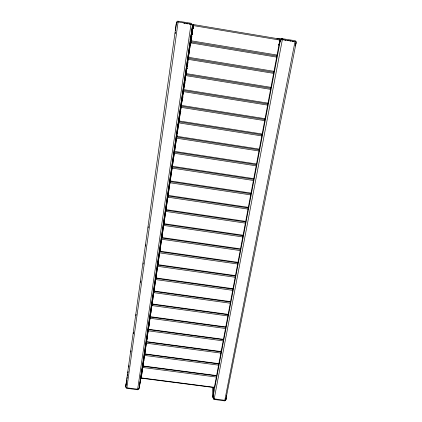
<?xml version="1.0" encoding="UTF-8"?>
<svg xmlns="http://www.w3.org/2000/svg" width="422" height="422" viewBox="0 0 422 422"><rect width="100%" height="100%" fill="white"/><g stroke="black" fill="none" stroke-linecap="round" stroke-linejoin="round"><path stroke-width="0.63" d="M125.819 386.425L126.014 387.127L126.874 387.823L137.672 389.2L138.711 388.752L139.313 387.417L192.39 26.127L192.094 24.814L191.024 24.112L178.116 21.949L176.913 22.271L176.306 23.432L125.84 385.692L125.74 387.011L126.32 388.203L137.588 389.786L138.627 389.332L139.228 387.997L141.628 371.281M141.534 372.573L141.544 371.861M190.222 41.356L190.739 40.48C189.657 35.97 195.644 26.792 191.15 23.268L177.625 21.126L177.034 21.422L176.422 22.588L175.52 30.553M150.839 312.839L141.185 378.159L214.355 387.596L280.071 39.077L193.239 24.518L190.908 40.95M193.076 27.952L193.07 26.475L191.029 40.396M192.986 28.765L193.044 27.725L192.917 28.585M193.155 25.974L193.239 24.518M226.25 397.825L226.15 399.112L226.028 397.825M226.408 396.611L226.508 395.324M278.826 45.17L280.261 40.844L281.775 39.457L295.02 41.556L295.954 42.232L296.102 42.849L225.659 400.446L224.678 400.9L213.611 399.349L212.936 397.424L213.833 387.138M226.118 399.249L225.77 399.871L224.794 400.325L213.722 398.774L213.041 396.849L213.88 387.206M175.167 33.786L175.352 32.315M145.606 348.361L142.937 366.264L216.565 375.854M143.86 360.224L141.185 378.159M128.779 367.013L128.963 365.71M130.867 352.038L131.052 350.735M133.415 333.802L133.595 332.504M135.958 315.572L136.137 314.269M140.589 282.35L140.774 281.047M143.127 264.167L143.306 262.874M145.653 246.068L145.833 244.776M148.175 227.97L148.354 226.677M126.874 387.823L178.116 21.949M147.373 336.339L144.709 354.206L218.812 363.954M149.166 324.159L146.508 341.994L221.086 351.901L220.964 350.613M158.429 261.271L148.333 329.614L223.386 339.689M152.827 299.314L150.179 317.07L225.723 327.308M150.928 312.206L150.986 311.821M154.689 286.638L152.052 304.352L228.086 314.765M156.583 273.799L153.946 291.46L230.486 302.052M235.376 276.099L157.823 265.143L176.992 135.13L155.871 278.393L232.912 289.165M141.618 371.993L192.511 25.283M181.312 105.811L176.67 137.087L259.177 149.9M185.875 74.815L179.044 120.956L262.31 134.038M280.023 40.111L193.086 25.542L181.333 105.4L265.195 118.719M276.864 56.089L190.697 41.804L185.88 74.53L270.792 88.303M193.06 26.043L193.213 24.982M187.062 68.976L187.173 68.211L187.083 68.638M190.86 43.176L190.913 42.221M137.672 389.2L191.024 24.112M180.168 112.352L180.927 107.162M181.107 106.191L182.172 98.737M182.346 97.74L183.027 92.898M183.206 91.896L184.266 84.484M184.451 83.445L187.695 61.19M187.906 59.982L188.075 58.6M188.286 57.371L188.929 52.776M189.151 51.505L189.789 46.953M189.979 45.655L190.206 44.336M190.359 43.07L190.644 41.124M190.781 40.428L192.295 29.508M177.156 134.059L179.081 120.972M191.161 40.417L191.414 38.792M191.604 37.516L191.825 35.902M192.015 34.609L192.258 33.053M192.49 31.381L192.68 30.094M192.965 28.179L193.039 27.646M180.648 112.289L180.838 111.007M182.784 97.994L182.979 96.48M184.868 83.651L185.052 82.411M186.587 71.998L186.772 70.743M187.853 63.4L188.043 62.129M188.697 57.672L188.887 56.395M191.651 37.627L191.841 36.345M192.073 34.557L192.253 33.306M190.76 41.931L190.876 40.855M190.939 41.034L190.697 41.804M190.839 43.149L190.96 42.316M139.228 387.997L142.952 363.358M160.439 247.582L159.801 251.707L237.876 262.853M166.432 206.885L165.899 210.256L245.583 221.993M164.406 220.637L163.836 224.272L242.977 235.803M162.412 234.205L161.805 238.087L240.408 249.423M168.483 192.938L167.993 196.045L248.22 207.983M170.567 178.796L170.113 181.624L250.9 193.777M126.795 379.847L125.761 386.278L126.368 383.139M126.98 378.624L127.212 377.279M127.397 376.055L127.708 374.124M127.913 372.842L128.119 371.555M172.677 164.448L172.271 166.991L253.622 179.361M174.819 149.894L174.455 152.147L256.376 164.738M179.197 120.154L178.923 121.794L262.015 134.84M181.439 104.957L181.207 106.275L264.895 119.558M183.707 89.533L183.523 90.524L267.822 104.049M213.041 396.849L280.261 40.844M214.197 398.975L282.397 39.436M126.611 381.884L126.853 380.628M224.794 400.325L295.02 41.556M188.349 57.988L188.27 58.294L273.804 72.32M278.773 44.969L280.414 40.016L281.933 38.624L295.184 40.723L296.117 41.398L296.26 42.026L295.695 43.883M190.259 40.206L190.454 39.621M295.089 45.935L295.986 43.482M189.953 39.89L190.575 38.808L190.839 39.81L190.322 40.686M276.769 38.977L282.55 38.608M141.222 377.901L214.524 387.354M142.979 365.979L216.744 375.591M142.757 367.478L216.465 377.068M146.555 341.662L221.27 351.589M146.328 343.197L220.986 353.108M144.757 353.9L218.992 363.669M144.53 355.419L218.707 365.167M148.38 329.255L223.576 339.351M148.154 330.816L223.285 340.892M150.232 316.685L225.918 326.95M150 318.262L225.622 328.506M152.11 303.94L228.291 314.379M151.873 305.544L227.991 315.957M155.697 279.57L232.823 290.347M154.009 291.022L230.692 301.635M153.772 292.646L230.391 303.239M157.891 264.647L235.597 275.629M157.649 266.314L235.286 277.275M155.94 277.924L233.129 288.722M159.875 251.18L238.103 262.352M159.627 252.873L237.786 264.024M161.884 237.528L240.64 248.89M161.631 239.242L240.324 250.584M163.921 223.681L243.214 235.244M163.667 225.422L242.893 236.958M165.988 209.634L245.831 221.397M165.73 211.401L245.498 223.143M168.088 195.386L248.479 207.36M167.824 197.179L248.141 209.122M170.214 180.932L251.164 193.118M169.945 182.752L250.826 194.906M172.371 166.268L253.891 178.67M172.102 168.114L253.548 180.484M174.56 151.387L256.655 164.01M174.286 153.26L256.307 165.851M177.641 124.622L178.939 124.822M176.786 136.285L259.461 149.135M176.507 138.184L259.108 151.002M178.759 122.886L261.951 135.937M181.043 107.357L264.837 120.645M183.654 89.606L268.134 103.168M183.364 91.595L267.764 105.125M186.018 73.576L271.109 87.386M185.717 75.591L270.734 89.369M188.412 57.292L274.131 71.36M188.112 59.338L273.751 73.375M190.844 40.76L277.201 55.087M190.538 42.838L276.816 57.134M183.902 23.215L185.189 23.432M186.482 23.648L187.769 23.864M189.056 24.08L190.348 24.297M282.186 39.694L283.447 39.905M284.708 40.116L285.968 40.327M287.229 40.538L288.49 40.755M289.75 40.966L291.006 41.177M292.267 41.388L293.527 41.599M176.422 22.588L176.765 23.068M192.179 28.364L192.411 29.34M212.335 387.285L212.936 397.424M190.153 40.327A1.488 1.424 85.6 0 0 190.718 39.357L192.458 27.551A1.503 1.435 86.4 0 0 192.195 26.433M193.028 28.058L192.896 28.944L193.023 28.105"/></g></svg>
